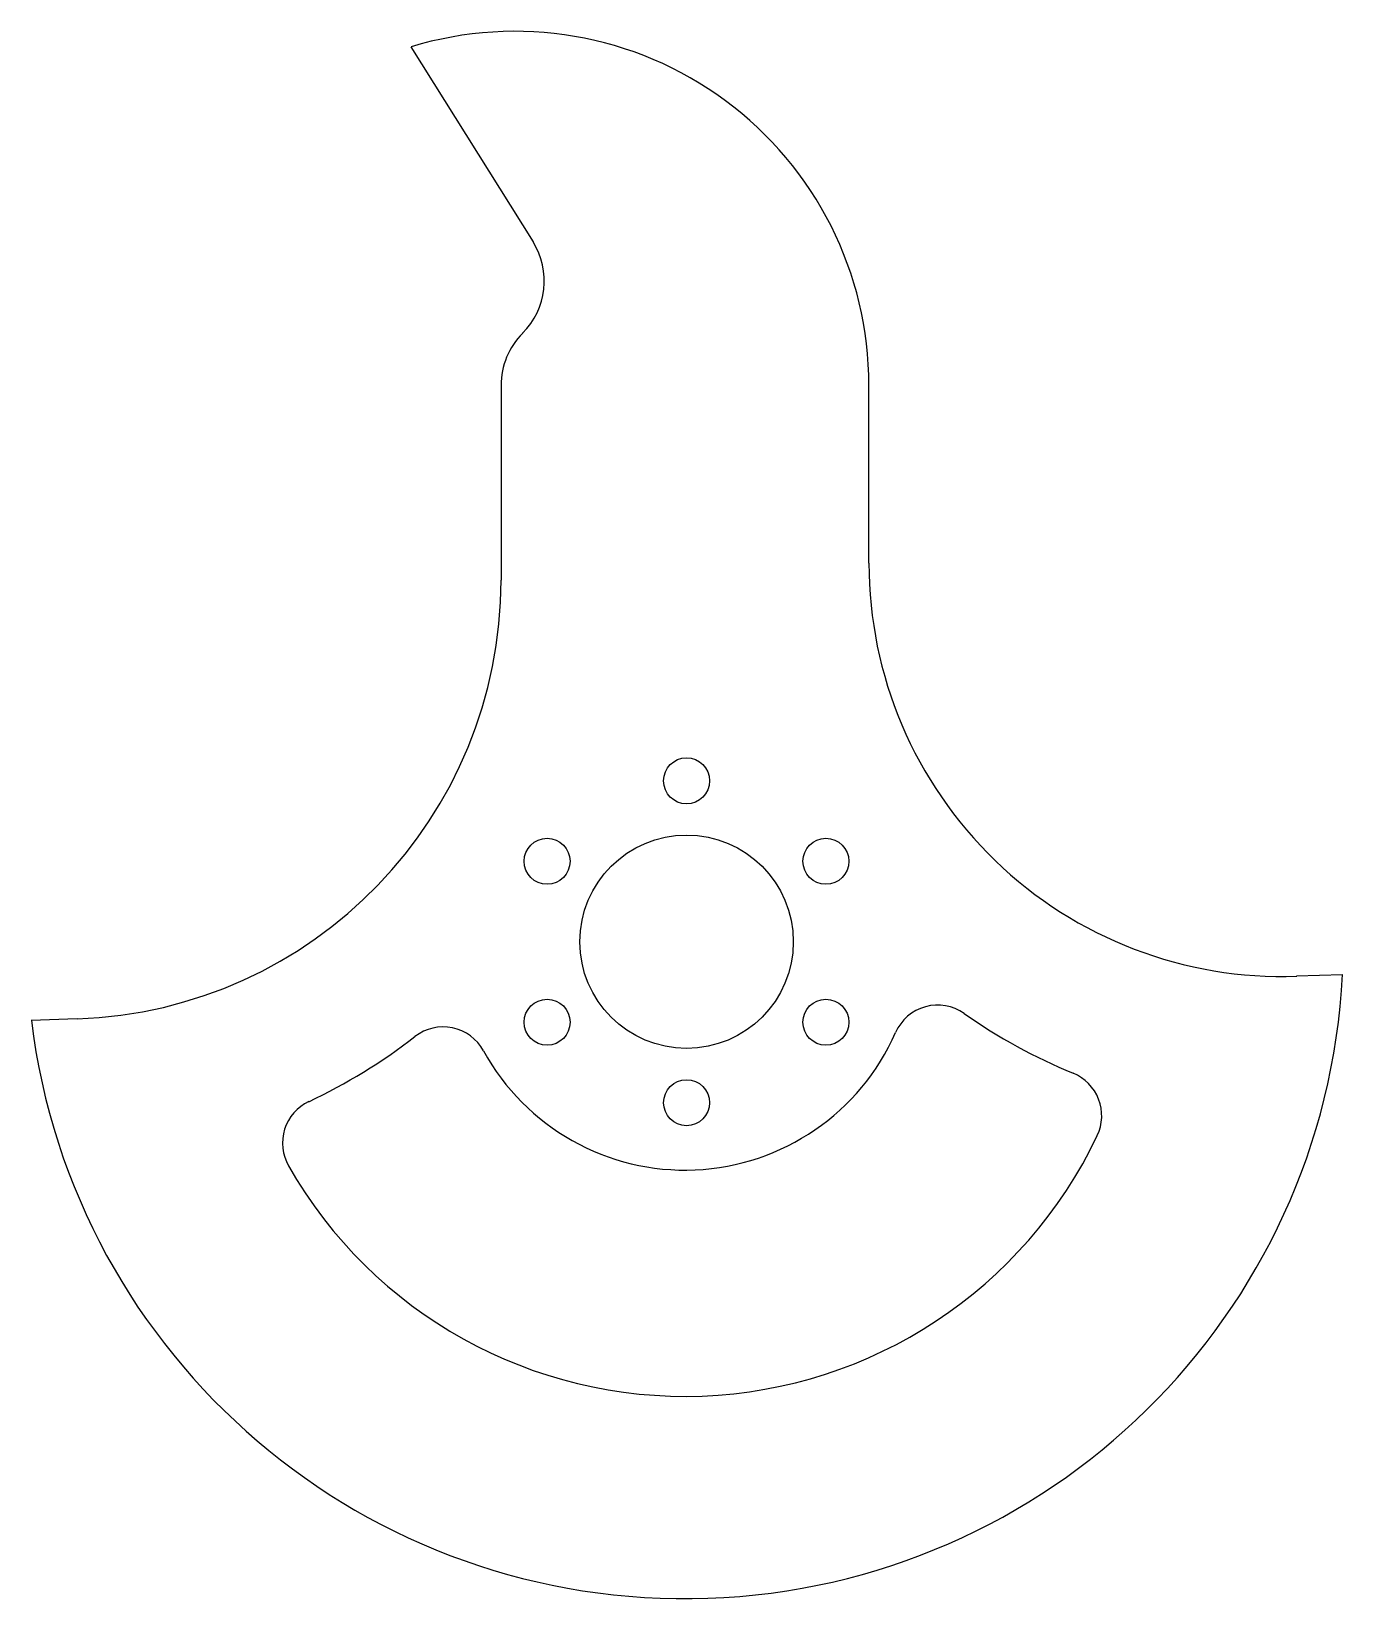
# Model space of a CAD drawing. Header units: millimetres. Extents: x -71 to 72, y -72 to 99.
import ezdxf

# ---------------------------------------------------------------- set-up
doc = ezdxf.new("R2010")
doc.units = ezdxf.units.MM

msp = doc.modelspace()

# ---------------------------------------------------------------- linework, layer by layer
at = {"color": 7, "linetype": 'Continuous', "lineweight": 25}
for p, q in [((-29.79, 97.14), (-16.52, 75.95)), ((-20, 60.33), (-20, 39.15)), ((20, 40.99), (20, 60.33)), ((71.5, -3.75), (66.5, -3.92)), ((-66.07, -8.55), (-71.07, -8.73))]:
    msp.add_line(p, q, dxfattribs=at)
for centre, radius in [((0.17, 17.33), 2.5), ((-14.99, 8.58), 2.5), ((0.17, -0.17), 11.6), ((15.32, 8.58), 2.5), ((-14.99, -8.92), 2.5), ((15.32, -8.92), 2.5), ((0.17, -17.67), 2.5)]:
    msp.add_circle(centre, radius, dxfattribs=at)
for centre, radius, start, end in [((-18.5, 60.33), 38.5, 0, 107.0474), ((-23.33, 71.68), 8.03, 315, 32.0474), ((-11.97, 60.33), 8.03, 135, 180), ((64.94, 40.99), 44.94, 180, 272), ((-67.74, 39.15), 47.74, 272, 0), ((0, 0), 71.6, 187, 357), ((27.47, -12.05), 5, 54.7649, 156.313), ((64.94, 40.99), 59.94, 234.7649, 247.7086), ((-26.3, -14.43), 5, 28.7505, 127.7125), ((0, 0), 25, 208.7505, 336.313), ((-67.74, 39.15), 62.74, 295.3288, 307.7125), ((40.31, -19.1), 5, 334.6488, 67.7086), ((-38.76, -22.07), 5, 115.3288, 209.6577), ((0, 0), 49.6, 209.6577, 334.6488)]:
    msp.add_arc(centre, radius, start, end, dxfattribs=at)

doc.saveas('drawing.dxf')
